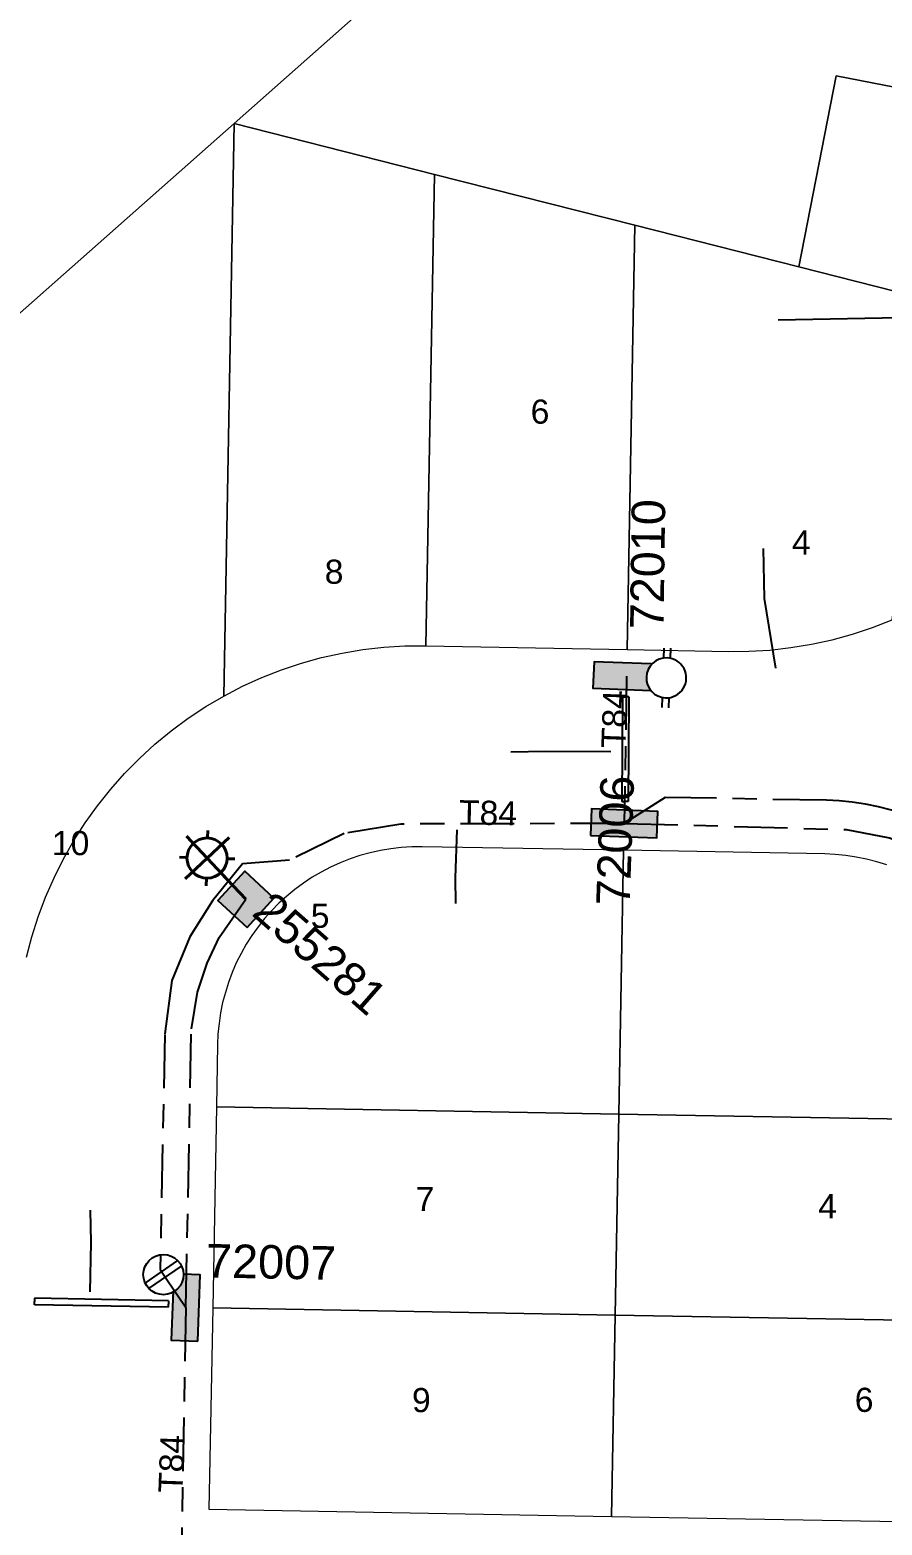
# Model space of a CAD drawing. Header units: metres. Extents: x 289087 to 291245, y 6227587 to 6229773.
# Drawn here: x 290663 to 290726.5, y 6228989.5 to 6229101 of the extents above; entities that cross this region are included whole.
import ezdxf
from ezdxf.enums import TextEntityAlignment as Align

# ---------------------------------------------------------------- set-up
doc = ezdxf.new("R2010")
doc.units = ezdxf.units.M
doc.linetypes.add('Cable Exist UG', pattern=[8.2, 4, -1.2, 1.8, -1.2])
for name, color, linetype in [('_User Ducts Config', 7, 'Continuous'), ('Duct_SP_EXT', 7, 'Continuous'), ('Equip_LV_EXT', 7, 'Continuous'), ('Equip_SP_SL_EXT', 7, 'Continuous'), ('Mains_LV_EXT', 7, 'Continuous'), ('Mains_LV_SL_EXT', 7, 'Continuous'), ('SupportsUG_SP_LV_EXT', 7, 'Continuous'), ('SupportsUG_SP_LV_SL_EXT', 7, 'Continuous')]:
    doc.layers.add(name, color=color, linetype=linetype)
doc.layers.add('Cadastre Land Parcels_SP_EXT', color=9, linetype='Continuous', lineweight=5)
doc.layers.add('Cadastre Roads_SP_EXT', color=9, linetype='Continuous', lineweight=5)
doc.styles.add('COLUMN_LABEL', font='arial.ttf')
doc.styles.add('iecARIAL', font='arial.ttf', dxfattribs={"height": 2})
doc.styles.add('POLE_LABEL', font='arial.ttf')
doc.styles.get("Standard").update_dxf_attribs({"font": 'arial.ttf'})

# ---------------------------------------------------------------- blocks, each defined once
blk = doc.blocks.new('COLUMN_EXT')
blk.add_hatch(color=256).paths.add_polyline_path([(-1.49, 1.48), (-1.49, -1.49), (1.48, -1.49), (1.48, 1.48)])
blk.add_lwpolyline([(-1.49, -1.49), (1.48, -1.49), (1.48, 1.48), (-1.49, 1.48)], close=True)
for tag, height, style, flags, p in [('ASSET_NUM', 2.5, 'COLUMN_LABEL', 8, (2, 2)), ('STRUCTURE_PLANT_NUMBER', 0.2, 'POLE_LABEL', 9, (1.81, 0.03)), ('STREET_CODE', 0.2, 'COLUMN_LABEL', 9, (1.81, -0.2))]:
    blk.add_attdef(tag, text='', height=height, dxfattribs=dict(style=style, flags=flags)).set_placement(p, align=Align.MIDDLE_LEFT)
at = {"flags": 9}
for tag, p in [('COLUMN_TYPE', (1.81, -0.4)), ('OWNED_BY', (1.81, -0.6)), ('STATE', (1.81, -0.8)), ('USAGE', (1.81, -1)), ('LEGEND', (1.81, -1.2)), ('STREETNAME', (1.81, -1.6)), ('SUBURB', (1.81, -1.8)), ('LOCATION', (1.81, -1.4)), ('NOTES', (1.81, -2))]:
    blk.add_attdef(tag, text='', height=0.2, dxfattribs=at).set_placement(p, align=Align.MIDDLE_LEFT)
at = {"flags": 1}
blk.add_attdef('Z', (1.81, -2.35), '', height=0.2, dxfattribs=at)
blk = doc.blocks.new('PILLAR_EXT')
blk.add_hatch(color=256).paths.add_polyline_path([(-2.475, 0.99), (-2.475, -0.99), (2.475, -0.99), (2.475, 0.99)])
blk.add_lwpolyline([(-2.475, -0.99), (2.475, -0.99), (2.475, 0.99), (-2.475, 0.99)], close=True)
at = {"style": 'iecARIAL', "flags": 8}
blk.add_attdef('ASSET_NUM', (1.5, 3.5), '', height=2.5, dxfattribs=at)
for tag, p, flags in [('OWNED_BY', (0, -0.2), 9), ('STATE', (0, -0.4), 9), ('SUPPORT_TYPE', (0, -0.6), 9), ('USAGE', (0, -0.8), 9), ('LEGEND', (0, -1), 9), ('LOCATION', (0, -1.2), 9), ('STREETNAME', (0, -1.8), 9), ('SUBURB', (0, -2), 1), ('NOTES', (0, -1.4), 9), ('PARENT', (0, -1.6), 9)]:
    blk.add_attdef(tag, p, '', height=0.2, dxfattribs=dict(flags=flags))
blk = doc.blocks.new('SL_LANTERN_EXT')
at = {"lineweight": 40}
for p, q in [((-1.46, 5.68), (-1.06, 5.28)), ((0, 1.97), (0, 6.47)), ((1.46, 5.68), (1.06, 5.28)), ((-2.25, 4.22), (2.25, 4.22)), ((-1.46, 2.76), (-1.06, 3.16)), ((0, 0), (0, 2.72)), ((1.46, 2.76), (1.06, 3.16))]:
    blk.add_line(p, q, dxfattribs=at)
blk.add_circle((0, 4.22), 1.5, dxfattribs=at)
at = {"style": 'iecARIAL', "flags": 9}
blk.add_attdef('ASSET_NUM', (1.5, 1.5), '', height=2.5, dxfattribs=at)
for tag, p, height, flags in [('CONSTRUCTED_VOLTAGE', (0.98, -0.65), 0.2, 9), ('CONTROL_TYPE', (0.98, -0.85), 0.2, 9), ('LANTERN_PURPOSE', (0.98, -1.05), 0.2, 9), ('LANTERN_TYPE', (0.98, -1.25), 0.2, 9), ('LNUMBER', (2.18, -3.25), 2.5, 8), ('OPERATING_VOLTAGE', (0.98, -1.65), 0.2, 9), ('ORIENTATION', (0.98, -1.85), 0.2, 9), ('OWNED_BY', (0.98, -2.05), 0.2, 9), ('STATE', (0.98, -2.25), 0.2, 9), ('NO_PHASES', (0.98, -1.45), 0.2, 9), ('USAGE', (0.98, -2.45), 0.2, 9), ('CEXIST', (0.98, -2.65), 0.2, 9), ('CNEW', (0.98, -2.85), 0.2, 9), ('CNUMBER', (0.98, -3.05), 0.2, 9), ('CREMOVE', (0.98, -3.25), 0.2, 9), ('CREPLACE', (0.98, -3.45), 0.2, 9), ('LKINGHEIGHT', (0.98, -3.65), 0.2, 9), ('LBRACKET', (0.98, -3.85), 0.2, 9), ('LBRACKETVOCAB', (0.98, -4.05), 0.2, 9), ('LCATEGORY', (0.98, -4.25), 0.2, 9), ('LCHARGE1', (0.98, -4.45), 0.2, 9), ('LCHARGE1PERCENT', (0.98, -4.65), 0.2, 9), ('LCHARGE2', (0.98, -4.85), 0.2, 9), ('LCHARGE2PERCENT', (0.98, -5.05), 0.2, 9), ('LCHARGE3', (0.98, -5.25), 0.2, 9), ('LCHARGE3PERCENT', (0.98, -5.45), 0.2, 9), ('LEXIST', (0.98, -5.65), 0.2, 9), ('LLAMP', (0.98, -5.85), 0.2, 9), ('LLAMPVOCAB', (0.98, -6.05), 0.2, 9), ('LMAST', (0.98, -6.25), 0.2, 9), ('LMASTVOCAB', (0.98, -6.45), 0.2, 9), ('LNEW', (0.98, -6.65), 0.2, 9), ('LANTNUMBER', (0.98, -6.85), 0.2, 9), ('LOUTREACH', (0.98, -7.25), 0.2, 9), ('LOUTREACHVOCAB', (0.98, -7.45), 0.2, 9), ('LRATECODE', (0.98, -7.65), 0.2, 9), ('LREMOVE', (0.98, -7.85), 0.2, 9), ('LREPLACE', (0.98, -8.05), 0.2, 9), ('LTYPE', (0.98, -8.25), 0.2, 9), ('LTYPEVOCAB', (0.98, -8.45), 0.2, 9), ('LEGEND', (0.98, -8.65), 0.2, 9), ('LOCATION', (0.98, -8.85), 0.2, 9), ('NOTES', (0.98, -9.05), 0.2, 9), ('STREETNAME', (0.98, -9.25), 0.2, 9), ('SUBURB', (0.98, -9.45), 0.2, 1)]:
    blk.add_attdef(tag, p, '', height=height, dxfattribs=dict(flags=flags))
blk = doc.blocks.new('LV_UG_LINKS_OPEN_EXT')
for p, q in [((-0.25, 1.47), (-0.25, 2.22)), ((0.25, 1.47), (0.25, 2.22)), ((-0.25, -1.47), (-0.25, -2.22)), ((0.25, -1.47), (0.25, -2.22))]:
    blk.add_line(p, q)
at = {"flags": 9}
for tag, p in [('ACTUAL_STATUS', (0, 0)), ('CONSTRUCTED_VOLTAGE', (0, -0.2)), ('OPERATING_VOLTAGE', (0, -0.6)), ('ORIENTATION', (0, -0.8)), ('STATE', (0, -1)), ('SWITCH_TYPE', (0, -1.2)), ('NO_PHASES', (0, -0.4)), ('USAGE', (0, -1.4)), ('NOTES', (0, -1.6))]:
    blk.add_attdef(tag, text='', height=0.2, dxfattribs=at).set_placement(p, align=Align.MIDDLE_LEFT)
at = {"flags": 1}
blk.add_attdef('Z', (0, 0), '', height=0.2, dxfattribs=at)
blk.add_wipeout([(-0.25, 1.47), (-0.43, 1.43), (-0.61, 1.36), (-0.77, 1.28), (-0.93, 1.17), (-1.07, 1.05), (-1.19, 0.9), (-1.29, 0.75), (-1.38, 0.58), (-1.44, 0.4), (-1.48, 0.22), (-1.49, 0.03), (-1.49, -0.16), (-1.45, -0.34), (-1.4, -0.52), (-1.32, -0.69), (-1.23, -0.85), (-1.11, -1), (-0.98, -1.13), (-0.83, -1.24), (-0.66, -1.34), (-0.49, -1.41), (-0.31, -1.46), (-0.13, -1.49), (0.06, -1.49), (0.25, -1.47), (0.43, -1.43), (0.61, -1.36), (0.77, -1.28), (0.93, -1.17), (1.07, -1.05), (1.19, -0.9), (1.29, -0.75), (1.38, -0.58), (1.44, -0.4), (1.48, -0.22), (1.49, -0.03), (1.49, 0.16), (1.45, 0.34), (1.4, 0.52), (1.32, 0.69), (1.23, 0.85), (1.11, 1), (0.98, 1.13), (0.83, 1.24), (0.66, 1.34), (0.49, 1.41), (0.31, 1.46), (0.13, 1.49), (-0.06, 1.49)])
blk.add_lwpolyline([(0, -1.49, 1), (0, 1.49, 1)], format="xyb", close=True)
blk = doc.blocks.new('LV_UG_LINKS_CLOSED_EXT')
blk.add_wipeout([(-1.06, 1.06), (-1.18, 0.92), (-1.29, 0.76), (-1.37, 0.59), (-1.43, 0.42), (-1.48, 0.23), (-1.49, 0.05), (-1.49, -0.14), (-1.46, -0.33), (-1.41, -0.51), (-1.33, -0.68), (-1.24, -0.84), (-1.12, -0.99), (-0.99, -1.12), (-0.84, -1.24), (-0.68, -1.33), (-0.51, -1.41), (-0.33, -1.46), (-0.14, -1.49), (0.05, -1.49), (0.23, -1.48), (0.42, -1.43), (0.59, -1.37), (0.76, -1.29), (0.92, -1.18), (1.06, -1.06), (1.18, -0.92), (1.29, -0.76), (1.37, -0.59), (1.43, -0.42), (1.48, -0.23), (1.49, -0.05), (1.49, 0.14), (1.46, 0.33), (1.41, 0.51), (1.33, 0.68), (1.24, 0.84), (1.12, 0.99), (0.99, 1.12), (0.84, 1.24), (0.68, 1.33), (0.51, 1.41), (0.33, 1.46), (0.14, 1.49), (-0.05, 1.49), (-0.23, 1.48), (-0.42, 1.43), (-0.59, 1.37), (-0.76, 1.29), (-0.92, 1.18)])
for p, q in [((-0.25, -1.48), (-0.25, 1.48)), ((0.25, -1.48), (0.25, 1.48))]:
    blk.add_line(p, q)
blk.add_circle((0, 0), 1.5)
at = {"flags": 9}
for tag, p in [('ACTUAL_STATUS', (0, 0)), ('CONSTRUCTED_VOLTAGE', (0, -0.2)), ('OPERATING_VOLTAGE', (0, -0.6)), ('ORIENTATION', (0, -0.8)), ('STATE', (0, -1)), ('SWITCH_TYPE', (0, -1.2)), ('NO_PHASES', (0, -0.4)), ('USAGE', (0, -1.4)), ('NOTES', (0, -1.6))]:
    blk.add_attdef(tag, text='', height=0.2, dxfattribs=at).set_placement(p, align=Align.MIDDLE_LEFT)
at = {"flags": 1}
blk.add_attdef('Z', (0, 0), '', height=0.2, dxfattribs=at)

msp = doc.modelspace()

# ---------------------------------------------------------------- linework, layer by layer
at = {"layer": '_User Ducts Config', "linetype": 'Continuous'}
for points in [[(290718.8, 6229079.35), (290745.96, 6229079.88), (290752.39, 6229078.13)], [(290717.68, 6229062.3), (290717.75, 6229058.58), (290718.58, 6229053.37)], [(290698.85, 6229047.14), (290701.47, 6229047.18), (290706.32, 6229047.17)], [(290694.74, 6229035.83), (290694.73, 6229037.73), (290694.86, 6229041.32)], [(290667.47, 6229012.95), (290667.52, 6229010.55), (290667.46, 6229006.86)]]:
    msp.add_lwpolyline(points, dxfattribs=at)
at = {"layer": 'Cadastre Land Parcels_SP_EXT', "linetype": 'Continuous'}
for points in [[(290729.49, 6229126.2), (290716.88, 6229128.66), (290711.17, 6229123.19), (290678.23, 6229094), (290693.16, 6229090.2), (290708.1, 6229086.41), (290720.34, 6229083.31), (290723.12, 6229097.56), (290755.61, 6229091.23), (290756.97, 6229096.06), (290724.83, 6229102.32), (290729.49, 6229126.2)], [(290755.61, 6229091.23), (290723.12, 6229097.56), (290720.34, 6229083.31), (290730.39, 6229080.75), (290751.17, 6229075.48), (290755.61, 6229091.23)], [(290693.16, 6229090.2), (290678.23, 6229094), (290677.45, 6229051.3), (290678.84, 6229052.03), (290680.27, 6229052.67), (290681.74, 6229053.25), (290683.23, 6229053.75), (290684.74, 6229054.17), (290686.27, 6229054.5), (290687.82, 6229054.76), (290689.39, 6229054.94), (290690.95, 6229055.03), (290692.52, 6229055.05), (290693.16, 6229090.2)], [(290708.1, 6229086.41), (290693.16, 6229090.2), (290692.52, 6229055.05), (290707.52, 6229054.77), (290708.1, 6229086.41)], [(290720.34, 6229083.31), (290708.1, 6229086.41), (290707.52, 6229054.77), (290715.12, 6229054.63), (290716.6, 6229054.64), (290718.17, 6229054.73), (290719.73, 6229054.91), (290721.28, 6229055.16), (290722.82, 6229055.49), (290724.33, 6229055.91), (290725.83, 6229056.4), (290727.29, 6229056.97), (290730.39, 6229080.75), (290720.34, 6229083.31)], [(290707.26, 6229039.8), (290692.25, 6229040.05), (290691.47, 6229040.04), (290690.68, 6229039.99), (290689.9, 6229039.9), (290689.13, 6229039.77), (290688.36, 6229039.61), (290687.6, 6229039.4), (290686.86, 6229039.15), (290686.13, 6229038.86), (290685.41, 6229038.54), (290684.71, 6229038.17), (290684.03, 6229037.78), (290683.38, 6229037.34), (290682.75, 6229036.88), (290682.14, 6229036.38), (290681.56, 6229035.85), (290681.01, 6229035.29), (290680.49, 6229034.7), (290680, 6229034.08), (290679.54, 6229033.44), (290679.12, 6229032.78), (290678.73, 6229032.1), (290678.38, 6229031.4), (290678.07, 6229030.68), (290677.79, 6229029.94), (290677.56, 6229029.19), (290677.36, 6229028.43), (290677.2, 6229027.66), (290677.09, 6229026.88), (290677.01, 6229026.1), (290676.97, 6229025.32), (290676.89, 6229020.66), (290706.9, 6229020.12), (290707.26, 6229039.8)], [(290706.9, 6229020.12), (290676.89, 6229020.66), (290676.62, 6229005.66), (290706.63, 6229005.12), (290706.9, 6229020.12)], [(290736.91, 6229019.59), (290706.9, 6229020.12), (290706.63, 6229005.12), (290736.63, 6229004.59), (290736.91, 6229019.59)], [(290706.63, 6229005.12), (290676.62, 6229005.66), (290676.34, 6228990.66), (290706.35, 6228990.12), (290706.63, 6229005.12)], [(290736.63, 6229004.59), (290706.63, 6229005.12), (290706.35, 6228990.12), (290736.36, 6228989.59), (290736.55, 6229000.16), (290736.63, 6229004.59)]]:
    msp.add_lwpolyline(points, close=True, dxfattribs=at)
for points in [[(290662.74, 6229031.82), (290663.14, 6229033.34), (290663.61, 6229034.84), (290664.16, 6229036.31), (290664.79, 6229037.75), (290665.49, 6229039.16), (290666.27, 6229040.52), (290667.11, 6229041.85), (290668.03, 6229043.12), (290669.01, 6229044.35), (290670.05, 6229045.53), (290671.15, 6229046.65), (290672.31, 6229047.71), (290673.52, 6229048.71), (290674.79, 6229049.64), (290676.1, 6229050.51), (290677.45, 6229051.3), (290677.45, 6229051.3), (290678.23, 6229094), (290592.75, 6229018.41)], [(290726.89, 6229038.7), (290726.14, 6229038.94), (290725.38, 6229039.14), (290724.61, 6229039.29), (290723.83, 6229039.41), (290723.05, 6229039.49), (290722.26, 6229039.52), (290722.26, 6229039.52), (290707.26, 6229039.8), (290706.9, 6229020.12), (290736.91, 6229019.59)]]:
    msp.add_lwpolyline(points, dxfattribs=at)
at = {"layer": 'Cadastre Roads_SP_EXT', "linetype": 'Continuous'}
msp.add_lwpolyline([(290499.44, 6228935.88), (290572.01, 6229000.07), (290592.75, 6229018.41), (290678.23, 6229094), (290711.17, 6229123.19), (290716.88, 6229128.66), (290738.28, 6229149.2), (290757.77, 6229167.9), (290770.99, 6229180.59), (290784.21, 6229193.27), (290792.24, 6229200.97), (290767.93, 6229229.07), (290746.33, 6229254.03), (290713.13, 6229223.62), (290676.24, 6229189.82), (290598.85, 6229114.14), (290503.62, 6229021.43)], dxfattribs=at)
at = {"layer": 'Duct_SP_EXT'}
for p, q in [((290707.18, 6229051.23), (290707.13, 6229043.43)), ((290707.18, 6229051.23), (290707.42, 6229051.23)), ((290707.66, 6229051.23), (290707.42, 6229051.23)), ((290707.66, 6229051.23), (290707.61, 6229043.43)), ((290707.13, 6229043.43), (290707.37, 6229043.43)), ((290707.61, 6229043.43), (290707.37, 6229043.43)), ((290673.33, 6229006.19), (290663.32, 6229006.38)), ((290663.32, 6229006.38), (290663.32, 6229006.14)), ((290663.32, 6229005.9), (290663.32, 6229006.14)), ((290673.32, 6229005.71), (290663.32, 6229005.9)), ((290673.33, 6229006.19), (290673.32, 6229005.95)), ((290673.32, 6229005.71), (290673.32, 6229005.95))]:
    msp.add_line(p, q, dxfattribs=at)
at = {"layer": 'Mains_LV_EXT', "linetype": 'Cable Exist UG'}
for points in [[(290707.49, 6229052.77), (290707.3, 6229041.8)], [(290730.9, 6229041.31), (290730.04, 6229041.74), (290729.13, 6229042.14), (290728.19, 6229042.49), (290727.24, 6229042.79), (290726.28, 6229043.04), (290725.31, 6229043.23), (290724.32, 6229043.38), (290723.33, 6229043.48), (290722.39, 6229043.52), (290710.37, 6229043.74), (290707.3, 6229041.8)]]:
    msp.add_lwpolyline(points, dxfattribs=at)
at = {"layer": 'Mains_LV_SL_EXT', "linetype": 'Cable Exist UG'}
msp.add_lwpolyline([(290707.3, 6229041.8), (290723.86, 6229041.34), (290727.1, 6229040.72), (290729.47, 6229039.79), (290732.15, 6229038.3), (290734.59, 6229035.93)], dxfattribs=at)

# ---------------------------------------------------------------- block references
at = {"layer": 'Equip_SP_SL_EXT', "rotation": 43.27941293054711}
msp.add_blockref('SL_LANTERN_EXT', (290679.09, 6229036.14), dxfattribs=at)
at = {"layer": 'SupportsUG_SP_LV_EXT'}
ref = msp.add_blockref('PILLAR_EXT', (290707.49, 6229052.77), dxfattribs=dict(at, rotation=177.759877965966))
ref.add_attrib('ASSET_NUM', '72010', dxfattribs={"layer": '0', "height": 2.5, "rotation": 89.2201, "style": 'iecARIAL'}).set_placement((290708.99, 6229056.27), align=Align.MIDDLE_LEFT)
ref = msp.add_blockref('PILLAR_EXT', (290707.3, 6229041.8), dxfattribs=dict(at, rotation=357.8254250869786))
ref.add_attrib('ASSET_NUM', '72006', dxfattribs={"layer": '0', "height": 2.5, "rotation": 87.9909, "style": 'iecARIAL'}).set_placement((290708.8, 6229045.3), align=Align.BOTTOM_RIGHT)
ref = msp.add_blockref('PILLAR_EXT', (290674.61, 6229005.69), dxfattribs=dict(at, rotation=87.868352732854))
ref.add_attrib('ASSET_NUM', '72007', dxfattribs={"layer": '0', "height": 2.5, "rotation": 358.9116, "style": 'iecARIAL'}).set_placement((290676.12, 6229009.19), align=Align.MIDDLE_LEFT)
at = {"layer": 'SupportsUG_SP_LV_SL_EXT'}
ref = msp.add_blockref('COLUMN_EXT', (290679.09, 6229036.14), dxfattribs=dict(at, rotation=47.35005070074715))
ref.add_attrib('ASSET_NUM', '255281', dxfattribs={"layer": '0', "height": 2.5, "rotation": 318.7857, "style": 'COLUMN_LABEL'}).set_placement((290681.09, 6229036.89), align=Align.TOP_LEFT)

# ---------------------------------------------------------------- texts
at = {"layer": 'Cadastre Land Parcels_SP_EXT'}
for s, p in [('6', (290700.33, 6229071.61)), ('4', (290719.81, 6229061.85)), ('8', (290684.97, 6229059.67)), ('10', (290664.62, 6229039.43)), ('5', (290683.93, 6229034.01)), ('7', (290691.76, 6229012.89)), ('4', (290721.77, 6229012.35)), ('9', (290691.48, 6228997.89)), ('6', (290724.5, 6228997.91))]:
    msp.add_text(s, height=1.8, dxfattribs=at).set_placement(p)
at = {"layer": 'Mains_LV_EXT'}
for rotation, p in [(87.9415, (290707.39, 6229047.38)), (358.6771, (290694.97, 6229041.74)), (87.8687, (290674.36, 6228991.84))]:
    msp.add_text('T84', height=1.8, rotation=rotation, dxfattribs=at).set_placement(p)

# ---------------------------------------------------------------- next in the draw order: block references
at = {"layer": 'Equip_LV_EXT'}
for name, p, rotation in [('LV_UG_LINKS_OPEN_EXT', (290710.45, 6229052.65), 177.7290916848161), ('LV_UG_LINKS_CLOSED_EXT', (290672.94, 6229008.15), 304.5723108677983)]:
    msp.add_blockref(name, p, dxfattribs=dict(at, rotation=rotation))

# ---------------------------------------------------------------- next in the draw order: linework, layer by layer
at = {"layer": 'Mains_LV_EXT', "linetype": 'Cable Exist UG'}
for points in [[(290707.3, 6229041.8), (290690.64, 6229041.75), (290686.42, 6229041.04), (290682.34, 6229039.05), (290678.85, 6229038.78), (290676.6, 6229036.03), (290674.92, 6229033.35), (290673.57, 6229030.08), (290673.04, 6229026.06), (290672.7, 6229008.54), (290674.61, 6229005.69)], [(290674.61, 6229005.69), (290674.16, 6228980.69), (290672.06, 6228976.87), (290671.54, 6228947.59), (290673.52, 6228945.69)]]:
    msp.add_lwpolyline(points, dxfattribs=at)
at = {"layer": 'Mains_LV_SL_EXT', "linetype": 'Cable Exist UG'}
msp.add_lwpolyline([(290674.61, 6229005.69), (290675.03, 6229026.48), (290675.49, 6229029.22), (290676.2, 6229031.38), (290677.11, 6229033.3), (290679.09, 6229036.14)], dxfattribs=at)

doc.saveas('drawing.dxf')
